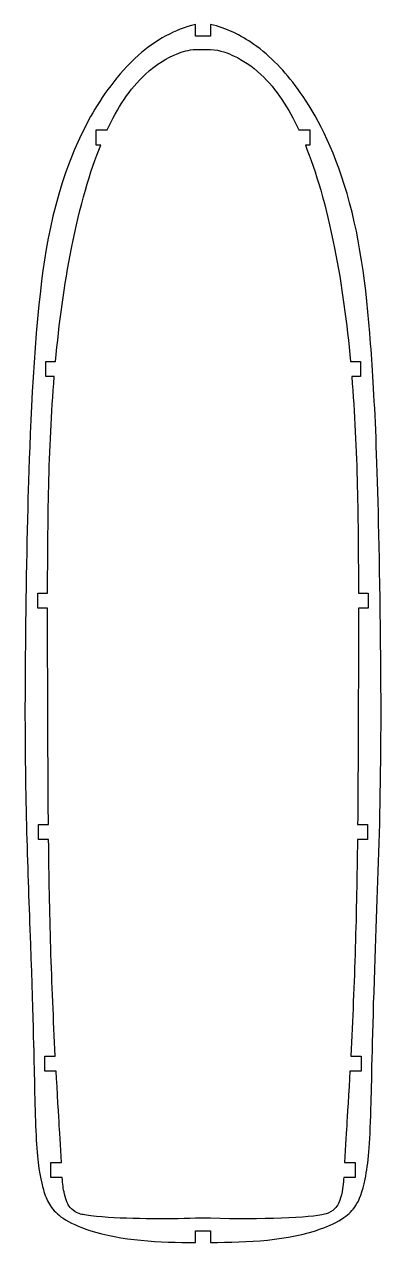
# Model space of a CAD drawing. Header units: millimetres. Extents: x -35 to 36, y -264 to -22.
import ezdxf

# ---------------------------------------------------------------- set-up
doc = ezdxf.new("R2010")
doc.units = ezdxf.units.MM
doc.layers.get('0').update_dxf_attribs({"linetype": 'CONTINUOUS'})

msp = doc.modelspace()

# ---------------------------------------------------------------- linework, layer by layer
for p, q in [((-1.5, -24.55), (-1.5, -22.21)), ((1.5, -22.21), (1.5, -24.55)), ((1.5, -24.55), (-1.5, -24.55)), ((-1.5, -27.18), (1.5, -27.18)), ((-21.19, -46.2), (-21.19, -43.2)), ((-21.19, -43.2), (-19.02, -43.2)), ((19.02, -43.2), (21.19, -43.2)), ((21.19, -43.2), (21.19, -46.2)), ((-20.31, -46.2), (-21.19, -46.2)), ((21.19, -46.2), (20.31, -46.2)), ((-31.23, -92.21), (-31.23, -89.21)), ((-31.23, -89.21), (-29.27, -89.21)), ((29.27, -89.21), (31.23, -89.21)), ((31.23, -89.21), (31.23, -92.21)), ((-29.53, -92.21), (-31.23, -92.21)), ((31.23, -92.21), (29.53, -92.21)), ((-32.78, -138.22), (-32.78, -135.22)), ((-32.78, -135.22), (-30.85, -135.22)), ((30.85, -135.22), (32.78, -135.22)), ((32.78, -135.22), (32.78, -138.22)), ((-30.86, -138.22), (-32.78, -138.22)), ((32.78, -138.22), (30.86, -138.22)), ((-32.66, -184.23), (-32.66, -181.23)), ((-32.66, -181.23), (-30.69, -181.23)), ((30.69, -181.23), (32.66, -181.23)), ((32.66, -181.23), (32.66, -184.23)), ((-30.65, -184.23), (-32.66, -184.23)), ((32.66, -184.23), (30.65, -184.23)), ((-31.42, -230.25), (-31.42, -227.25)), ((-31.42, -227.25), (-29.32, -227.25)), ((29.32, -227.25), (31.42, -227.25)), ((31.42, -227.25), (31.42, -230.25)), ((-29.16, -230.25), (-31.42, -230.25)), ((31.42, -230.25), (29.16, -230.25)), ((-30.22, -251.36), (-30.22, -248.36)), ((-30.22, -248.36), (-28.11, -248.36)), ((28.11, -248.36), (30.22, -248.36)), ((30.22, -248.36), (30.22, -251.36)), ((-27.94, -251.36), (-30.22, -251.36)), ((30.22, -251.36), (27.94, -251.36)), ((1.5, -259.48), (-1.5, -259.48)), ((-1.5, -264.26), (-1.5, -261.98)), ((-1.5, -261.98), (1.5, -261.98)), ((1.5, -261.98), (1.5, -264.26))]:
    msp.add_line(p, q)
for points, knots in [([(-1.5, -22.21), (-3.56, -22.72), (-5.51, -23.49), (-9.34, -25.57), (-11.16, -26.88), (-17.01, -32.07), (-20.14, -36.68), (-28.71, -51.96), (-31.05, -64.51), (-33.93, -89.31), (-34.53, -108.36), (-35.03, -127.04), (-35.25, -141.27), (-35.46, -174.04), (-34.9, -187.49), (-33.79, -218.04), (-33.56, -228.45), (-33.35, -237.78), (-33.22, -243.25), (-32.53, -250.7), (-31.86, -253.23), (-31.24, -255.24), (-30.84, -256.17), (-29.7, -257.91), (-28.91, -258.71), (-26.47, -260.34), (-24.67, -261.18), (-16.32, -263.88), (-8.55, -264.31), (-1.5, -264.26)], [-5.606277, -5.606277, -5.606277, -5.606277, -5.600874, -5.600874, -5.595161, -5.595161, -5.580903, -5.580903, -5.53893, -5.53893, -5.483726, -5.483726, -5.410461, -5.410461, -5.256448, -5.256448, -5.087776, -5.087776, -4.570647, -4.570647, -4.072122, -4.072122, -3.498834, -3.498834, -2.862614, -2.862614, -2.115507, -2.115507, 0, 0, 0, 0]), ([(1.5, -264.26), (8.81, -264.31), (17.01, -263.85), (25.06, -260.99), (26.69, -260.22), (28.98, -258.63), (29.71, -257.88), (31.06, -255.84), (31.65, -254.29), (32.85, -248.46), (33.12, -245.15), (33.49, -232.4), (33.6, -224.9), (34.78, -188.86), (35.65, -175.87), (34.83, -110.47), (34.08, -96.36), (32.4, -74.12), (31.1, -63.73), (25.24, -45.09), (21.69, -39), (16.32, -31.64), (13.44, -28.55), (7.46, -24.34), (4.61, -22.98), (1.5, -22.21)], [-16.574724, -16.574724, -16.574724, -16.574724, -13.231671, -13.231671, -12.319728, -12.319728, -11.590444, -11.590444, -10.594149, -10.594149, -9.352749, -9.352749, -8.468821, -8.468821, -6.844707, -6.844707, -5.340909, -5.340909, -3.699349, -3.699349, -2.194626, -2.194626, -0.959988, -0.959988, 0, 0, 0, 0]), ([(-19.02, -43.2), (-17, -38.84), (-14.59, -35.05), (-9.17, -30.03), (-6.96, -28.79), (-4.07, -27.62), (-2.79, -27.26), (-1.5, -27.18)], [-1.691626, -1.691626, -1.691626, -1.691626, -0.936006, -0.936006, -0.386708, -0.386708, 0, 0, 0, 0]), ([(1.5, -27.18), (3.39, -27.3), (5.11, -27.99), (7.87, -29.31), (9.69, -30.49), (14.61, -35.08), (17.01, -38.86), (19.02, -43.2)], [-2.792807, -2.792807, -2.792807, -2.792807, -2.268295, -2.268295, -1.434741, -1.434741, 0, 0, 0, 0]), ([(-29.27, -89.21), (-28.58, -81.7), (-27.58, -74.06), (-24.42, -58.14), (-22.4, -51.38), (-20.31, -46.2)], [-3.123986, -3.123986, -3.123986, -3.123986, -1.67613, -1.67613, 0, 0, 0, 0]), ([(20.31, -46.2), (22.4, -51.38), (24.42, -58.14), (27.58, -74.06), (28.58, -81.7), (29.27, -89.21)], [-4.882118, -4.882118, -4.882118, -4.882118, -2.262688, -2.262688, 0, 0, 0, 0]), ([(-30.85, -135.22), (-30.84, -128.52), (-30.8, -121.08), (-30.45, -106.75), (-30.12, -99.48), (-29.53, -92.21)], [-4.285812, -4.285812, -4.285812, -4.285812, -2.188892, -2.188892, 0, 0, 0, 0]), ([(29.53, -92.21), (30.12, -99.48), (30.45, -106.75), (30.8, -121.08), (30.84, -128.52), (30.85, -135.22)], [-4.110073, -4.110073, -4.110073, -4.110073, -2.010935, -2.010935, 0, 0, 0, 0]), ([(-30.69, -181.23), (-30.75, -174.15), (-30.79, -165.59), (-30.83, -154.28), (-30.86, -144.8), (-30.86, -138.22)], [-4.244859, -4.244859, -4.244859, -4.244859, -1.972944, -1.972944, 0, 0, 0, 0]), ([(30.86, -138.22), (30.86, -144.8), (30.83, -154.28), (30.79, -165.59), (30.75, -174.15), (30.69, -181.23)], [-3.969917, -3.969917, -3.969917, -3.969917, -2.124762, -2.124762, 0, 0, 0, 0]), ([(-29.32, -227.25), (-29.7, -219.89), (-30, -212.96), (-30.44, -198.44), (-30.57, -191.47), (-30.65, -184.23)], [-4.358895, -4.358895, -4.358895, -4.358895, -2.172241, -2.172241, 0, 0, 0, 0]), ([(30.65, -184.23), (30.57, -191.47), (30.44, -198.44), (30, -212.96), (29.7, -219.89), (29.32, -227.25)], [-4.405634, -4.405634, -4.405634, -4.405634, -2.210101, -2.210101, 0, 0, 0, 0]), ([(-28.11, -248.36), (-28.27, -245.42), (-28.52, -241.28), (-28.59, -240.08), (-28.96, -233.84), (-29.16, -230.25)], [-1.85503, -1.85503, -1.85503, -1.85503, -1.078801, -1.078801, 0, 0, 0, 0]), ([(29.16, -230.25), (28.96, -233.84), (28.59, -240.08), (28.52, -241.28), (28.27, -245.42), (28.11, -248.36)], [-2.111679, -2.111679, -2.111679, -2.111679, -0.883623, -0.883623, 0, 0, 0, 0]), ([(-1.5, -259.48), (-7.28, -259.65), (-15.36, -259.64), (-22.85, -258.96), (-23.72, -258.8), (-24.63, -258.53), (-25.21, -258.33), (-26.29, -257.49), (-26.57, -257.11), (-26.82, -256.68), (-27.14, -256.1), (-27.77, -253.53), (-27.85, -252.71), (-27.94, -251.36)], [-14.836827, -14.836827, -14.836827, -14.836827, -6.143996, -6.143996, -3.529225, -3.529225, -2.087845, -2.087845, -0.922189, -0.922189, -0.405457, -0.405457, 0, 0, 0, 0]), ([(27.94, -251.36), (27.87, -252.46), (27.81, -253.65), (27.11, -256.03), (26.95, -256.46), (26.57, -257.11), (26.28, -257.51), (25.14, -258.37), (24.53, -258.57), (21.48, -259.38), (11.49, -259.78), (1.5, -259.48)], [-5.671726, -5.671726, -5.671726, -5.671726, -4.278484, -4.278484, -3.820408, -3.820408, -3.445953, -3.445953, -2.998958, -2.998958, 0, 0, 0, 0])]:
    msp.add_open_spline(points, degree=3, knots=knots)

doc.saveas('drawing.dxf')
